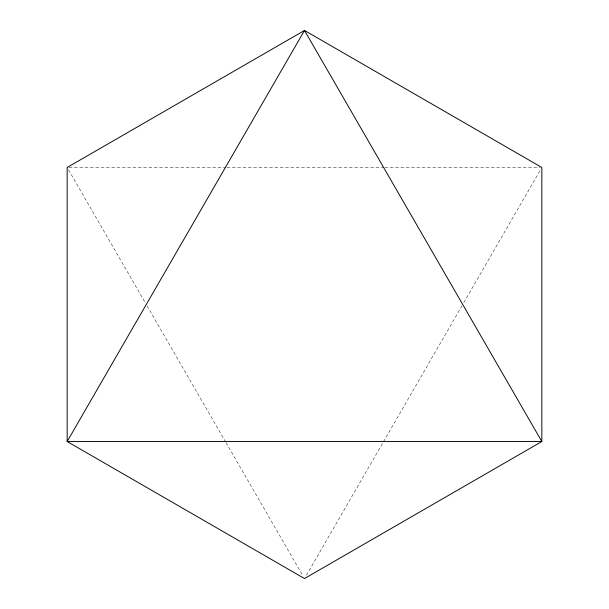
<?xml version="1.0" encoding="UTF-8"?>
<svg xmlns="http://www.w3.org/2000/svg" width="609" height="609" viewBox="0 0 609 609"><rect width="100%" height="100%" fill="white"/><g stroke="black" fill="none" stroke-linecap="round" stroke-linejoin="round"><path stroke-width="0.46" stroke-dasharray="3.04 2.28" d="M306.403 575.254L382.977 442.621M383.449 441.799L461.926 305.878M463.83 302.582L540.404 169.949M69.068 167.475L226.023 167.475M226.974 167.475L383.929 167.475M384.88 167.475L539.932 167.475M68.596 169.949L145.17 302.582M147.073 305.878L225.551 441.799M226.023 442.621L302.597 575.254"/><path stroke-width="0.91" d="M304.5 30.45L67.165 441.525L304.5 578.55L541.835 441.525L541.835 167.475L304.5 30.45L67.165 167.475L67.165 441.525L541.835 441.525L304.5 30.45"/></g></svg>
